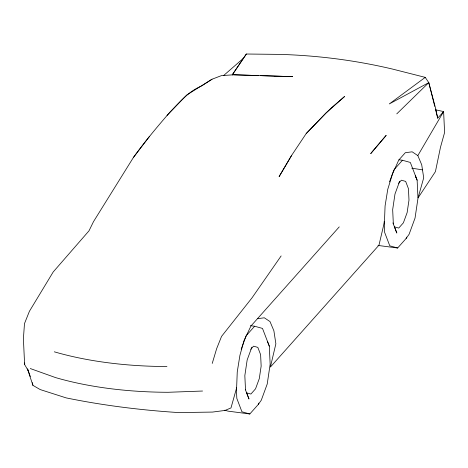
<?xml version="1.0" encoding="UTF-8"?>
<svg xmlns="http://www.w3.org/2000/svg" width="468" height="468" viewBox="0 0 468 468"><rect width="100%" height="100%" fill="white"/><g stroke="black" fill="none" stroke-linecap="round" stroke-linejoin="round"><path stroke-width="0.7" d="M24.745 363.08L24.617 364.525L28.068 370.44M212.238 363.42L216.637 348.695L221.563 336.381L251.971 297.917L281.139 255.937M241.207 349.181L246.115 335.784L254.633 326.231L262.495 328.425L269.299 346.144L270.153 364.244L267.216 384.041L261.273 400.234L258.318 404.422L249.807 413.981L228.033 411.138L224.757 410.22M251.842 347.197L247.157 359.986L244.834 375.617L245.513 389.902M258.318 404.422L258.81 403.083M389.528 181.865L393.951 169.814M399.678 181.227L394.986 194.009L392.67 209.641L393.342 223.926M377.974 245.437L397.636 248.005L406.148 238.446L406.639 237.106M291.646 155.364L279.144 176.565L291.646 155.364L306.195 133.567L325.892 113.145L331.163 108.055L344.547 96.525L325.892 113.145L306.195 133.567M435.445 109.12L437.726 118.182L443.611 111.571L444.6 132.497L440.476 147.297L435.427 171.616L418.064 197.888L423.704 177.822L421.715 164.8L417.836 155.598L443.611 111.571L435.755 109.851M201.363 86.112C188.639 91.283 179.77 102.118 170.317 111.729C157.459 126.541 144.817 141.593 133.368 157.535L93.518 221.61L88.984 230.853L53.194 271.972L29.414 311.296L24.482 323.61L23.4 338.768L24.617 364.525L24.611 363.08M232.274 74.827L246.332 54.019L279.963 54.393A606.797 541.224 -39.8 0 1 392.605 69.094L425.236 77.372L428.776 82.637L435.597 108.307L437.726 118.182M232.227 74.95L246.332 54.019M406.148 238.446L409.108 234.257L415.046 218.065L417.982 198.268L417.128 180.174L410.331 162.449L402.462 160.255L398.952 159.793M133.368 157.535L149.187 136.767M339.236 226.892L250.93 326.038L244.039 340.558L239.914 355.352L237.253 371.908L236.627 387.861L230.987 407.926L225.055 410.43L212.501 412.074L178.758 412.583A430.326 183.906 -2.7 0 1 66.117 397.882L40.225 389.581L32.906 385.351L27.513 369.024M394.425 169.281L402.462 160.255M250.749 349.298L253.533 346.174L257.827 347.373L260.612 354.662L261.156 366.087L259.295 378.594L255.546 388.82L250.901 394.038L246.613 392.839L248.994 399.017L245.343 389.522M398.578 183.321L401.368 180.198L405.657 181.397L408.447 188.686L408.985 200.111L407.131 212.618L403.375 222.844L398.736 228.062L394.442 226.863L396.829 233.041L392.921 222.885M167.047 115.403L186.75 94.981L212.027 79.227L221.463 75.617L233.637 74.786L292.588 76.653L288.212 76.588M396.77 113.864L428.776 82.637L434.743 106.335M223.686 75.477L243.249 58.418M425.236 77.372L389.329 103.919L428.776 82.637M201.954 85.732L212.027 79.227M257.47 318.696L264.315 317.79L270.007 321.575L273.885 330.777L275.874 343.799L270.387 367.082L378.969 245.168L384.456 221.885L385.082 205.932L387.75 189.376L392.523 173.844L398.759 160.062L405.306 152.72L412.15 151.813L417.836 155.598M202.556 391.032L168.158 392.283A218.901 93.547 -2.7 0 1 55.517 377.577L30.28 368.544M274.353 76.383L283.105 76.512M233.637 74.786L258.383 75.57M260.565 75.641L292.588 76.653M250.415 325.681L254.633 326.231M411.776 168.182L422.598 169.872M397.636 248.005L389.768 245.805L384.661 232.438L384.146 221.604M249.807 413.981L241.938 411.781L236.826 398.414L236.317 387.58M417.128 180.174L415.444 175.816L415.508 177.261M267.608 341.792L269.299 346.144M27.688 369.041L30.303 376.529M32.345 382.654L32.906 385.351M166.947 366.526A218.901 93.547 -2.7 0 1 54.306 351.819M372.487 151.433L370.709 153.65L386.188 135.363L372.487 151.433"/></g></svg>
